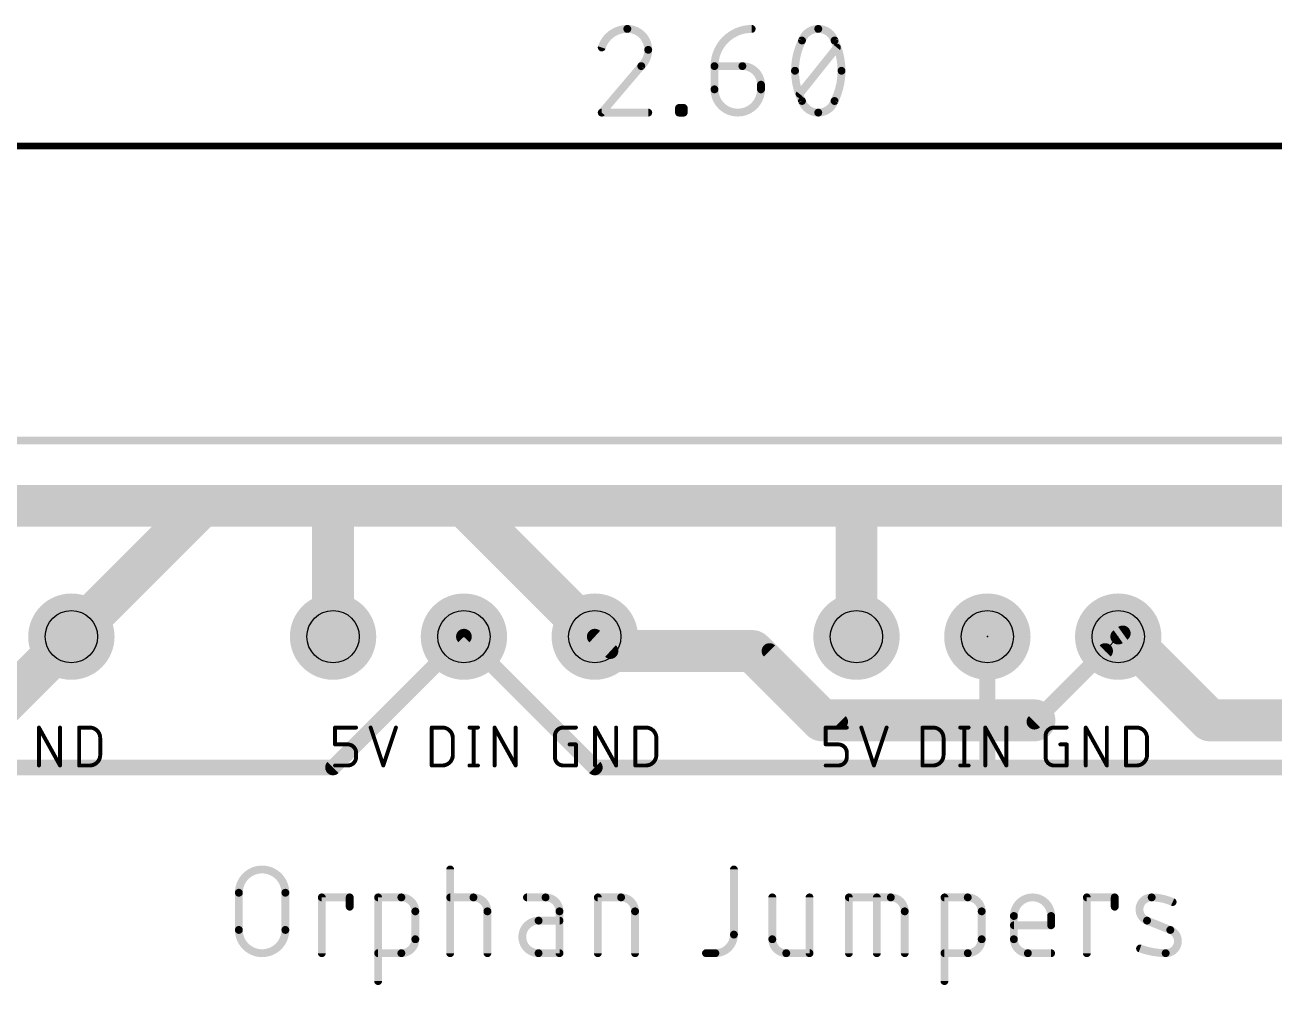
# Model space of a CAD drawing. Extents: x 3.1 to 87.1, y 1.2 to 85.5.
# Drawn here: x 27.04 to 51.28, y 66.9 to 85.54 of the extents above; entities that cross this region are included whole.
import ezdxf

# ---------------------------------------------------------------- set-up
doc = ezdxf.new("R2010")
doc.units = 0
for name, color, linetype in [('1', 12, 'CONTINUOUS'), ('16', 132, 'CONTINUOUS'), ('17', 110, 'CONTINUOUS'), ('19', 53, 'CONTINUOUS'), ('20', 53, 'CONTINUOUS'), ('23', 53, 'CONTINUOUS'), ('25', 253, 'CONTINUOUS'), ('44', 253, 'CONTINUOUS'), ('47', 253, 'CONTINUOUS'), ('51', 253, 'CONTINUOUS')]:
    doc.layers.add(name, color=color, linetype=linetype)

# ---------------------------------------------------------------- blocks, each defined once
blk = doc.blocks.new('RECT')
blk.add_solid([(-0.5, -0.5), (0.5, -0.5), (-0.5, 0.5), (0.5, 0.5)])
blk = doc.blocks.new('ROUNDP')
at = {"const_width": 0.5}
blk.add_lwpolyline([(0, -0.25, 1), (0, 0.25, 1), (0, -0.25)], format="xyb", dxfattribs=at)

msp = doc.modelspace()

# ---------------------------------------------------------------- linework, layer by layer
at = {"layer": '1'}
for points, const_width in [([(22.86, 76.2), (33.02, 76.2)], 0.8128), ([(33.02, 76.2), (43.18, 76.2)], 0.8128), ([(33.02, 73.66), (33.02, 76.2)], 0.8128), ([(43.18, 76.2), (53.34, 76.2)], 0.8128), ([(43.18, 73.66), (43.18, 76.2)], 0.8128), ([(33.02, 71.12), (35.56, 73.66)], 0.3048), ([(35.56, 73.66), (38.1, 71.12)], 0.3048), ([(45.72, 73.66), (45.72, 71.12)], 0.3048), ([(25.4, 71.12), (33.02, 71.12)], 0.3048), ([(38.1, 71.12), (45.72, 71.12)], 0.3048), ([(45.72, 71.12), (55.88, 71.12)], 0.3048)]:
    msp.add_lwpolyline(points, dxfattribs=dict(at, const_width=const_width))
for points, const_width in [([(33.02, 76.4032, 1), (33.02, 75.9968)], 0.4064), ([(33.2232, 76.2, 1), (32.8168, 76.2)], 0.4064), ([(33.02, 75.9968, 1), (33.02, 76.4032)], 0.4064), ([(43.18, 76.4032, 1), (43.18, 75.9968)], 0.4064), ([(43.3832, 76.2, 1), (42.9768, 76.2)], 0.4064), ([(43.18, 75.9968, 1), (43.18, 76.4032)], 0.4064), ([(32.8168, 73.66, 1), (33.2232, 73.66)], 0.4064), ([(35.6139, 73.7139, 1), (35.5061, 73.6061)], 0.1524), ([(35.6139, 73.6061, 1), (35.5061, 73.7139)], 0.1524), ([(42.9768, 73.66, 1), (43.3832, 73.66)], 0.4064), ([(45.7962, 73.66, 1), (45.6438, 73.66)], 0.1524), ([(32.9661, 71.1739, 1), (33.0739, 71.0661)], 0.1524), ([(33.02, 71.0438, 1), (33.02, 71.1962)], 0.1524), ([(38.1, 71.1962, 1), (38.1, 71.0438)], 0.1524), ([(38.0461, 71.0661, 1), (38.1539, 71.1739)], 0.1524), ([(45.72, 71.1962, 1), (45.72, 71.0438)], 0.1524), ([(45.6438, 71.12, 1), (45.7962, 71.12)], 0.1524), ([(45.72, 71.0438, 1), (45.72, 71.1962)], 0.1524)]:
    msp.add_lwpolyline(points, format="xyb", dxfattribs=dict(at, const_width=const_width))
at = {"layer": '16'}
for points, const_width in [([(27.94, 73.66), (30.48, 76.2)], 0.8128), ([(30.48, 76.2), (35.56, 76.2)], 0.8128), ([(35.56, 76.2), (38.1, 73.66)], 0.8128), ([(26.3144, 72.0344), (27.94, 73.66)], 0.8128), ([(48.3489, 73.7235), (50.038, 72.0344)], 0.8128), ([(41.1605, 73.3806), (38.0619, 73.3806)], 0.8128), ([(38.0619, 73.3806), (38.1, 73.66)], 0.3048), ([(38.4048, 73.3806), (38.1, 73.66)], 0.3048), ([(42.5067, 72.0344), (41.1605, 73.3806)], 0.8128), ([(48.3489, 73.7235), (48.26, 73.66)], 0.3048), ([(41.4909, 73.3806), (38.4048, 73.3806)], 0.3048), ([(42.8625, 72.009), (41.4909, 73.3806)], 0.3048), ([(48.006, 73.3806), (46.6344, 72.009)], 0.3048), ([(46.6344, 72.0344), (42.5067, 72.0344)], 0.8128), ([(50.038, 72.0344), (56.5534, 72.0344)], 0.8128), ([(46.6344, 72.009), (42.8625, 72.009)], 0.3048)]:
    msp.add_lwpolyline(points, dxfattribs=dict(at, const_width=const_width))
for points, const_width in [([(30.48, 76.4032, 1), (30.48, 75.9968)], 0.4064), ([(30.6237, 76.0563, 1), (30.3363, 76.3437)], 0.4064), ([(35.7037, 76.3437, 1), (35.4163, 76.0563)], 0.4064), ([(35.56, 75.9968, 1), (35.56, 76.4032)], 0.4064), ([(27.7963, 73.8037, 1), (28.0837, 73.5163)], 0.4064), ([(28.0837, 73.5163, 1), (27.7963, 73.8037)], 0.4064), ([(37.9563, 73.5163, 1), (38.2437, 73.8037)], 0.4064), ([(48.4926, 73.8672, 1), (48.2052, 73.5798)], 0.4064), ([(38.0619, 73.5838, 1), (38.0619, 73.1774)], 0.4064), ([(38.1515, 73.7162, 1), (38.0485, 73.6038)], 0.1524), ([(38.1755, 73.6497, 1), (38.0245, 73.6703)], 0.1524), ([(41.3041, 73.5243, 1), (41.0168, 73.2369)], 0.4064), ([(41.1605, 73.1774, 1), (41.1605, 73.5838)], 0.4064), ([(48.2157, 73.722, 1), (48.3043, 73.598)], 0.1524), ([(48.3932, 73.6615, 1), (48.3046, 73.7855)], 0.1524), ([(37.9864, 73.3909, 1), (38.1374, 73.3703)], 0.1524), ([(38.4048, 73.4568, 1), (38.4048, 73.3044)], 0.1524), ([(38.3533, 73.3244, 1), (38.4563, 73.4368)], 0.1524), ([(41.5448, 73.4345, 1), (41.437, 73.3267)], 0.1524), ([(41.4909, 73.3044, 1), (41.4909, 73.4568)], 0.1524), ([(48.0599, 73.3267, 1), (47.9521, 73.4345)], 0.1524), ([(42.5067, 72.2376, 1), (42.5067, 71.8312)], 0.4064), ([(42.363, 71.8907, 1), (42.6503, 72.1781)], 0.4064), ([(46.6344, 71.8312, 1), (46.6344, 72.2376)], 0.4064), ([(50.038, 72.2376, 1), (50.038, 71.8312)], 0.4064), ([(49.8943, 71.8907, 1), (50.1817, 72.1781)], 0.4064), ([(42.8625, 72.0852, 1), (42.8625, 71.9328)], 0.1524), ([(42.8086, 71.9551, 1), (42.9164, 72.0629)], 0.1524), ([(46.5805, 72.0629, 1), (46.6883, 71.9551)], 0.1524), ([(46.6344, 71.9328, 1), (46.6344, 72.0852)], 0.1524)]:
    msp.add_lwpolyline(points, format="xyb", dxfattribs=dict(at, const_width=const_width))
at = {"layer": '19'}
msp.add_line((48.006, 73.3806), (48.26, 73.66), dxfattribs=at)
at = {"layer": '20', "const_width": 0.1524}
msp.add_lwpolyline([(3.175, 77.47), (78.105, 77.47)], dxfattribs=at)
at = {"layer": '23'}
for p in [(35.56, 73.66), (45.72, 73.66)]:
    msp.add_point(p, dxfattribs=at)
at = {"layer": '25'}
for points, const_width in [([(27.3296, 71.8947, 1), (27.2915, 71.8947)], 0.0381), ([(27.3272, 71.904, 1), (27.2939, 71.8854)], 0.0381), ([(27.7388, 71.8947, 1), (27.7007, 71.8947)], 0.0381), ([(28.1099, 71.8947, 1), (28.0718, 71.8947)], 0.0381), ([(28.0909, 71.9137, 1), (28.0909, 71.8757)], 0.0381), ([(28.5001, 71.6901, 0.4142), (28.2955, 71.8947)], 0.0762), ([(28.2955, 71.9137, 1), (28.2955, 71.8757)], 0.0381), ([(28.2955, 71.8757, 1), (28.2955, 71.9137)], 0.0381), ([(33.0772, 71.8947, 1), (33.0391, 71.8947)], 0.0381), ([(33.0581, 71.9137, 1), (33.0581, 71.8757)], 0.0381), ([(33.4673, 71.8757, 1), (33.4673, 71.9137)], 0.0381), ([(33.7668, 71.9007, 1), (33.7306, 71.8887)], 0.0381), ([(34.2578, 71.8887, 1), (34.2217, 71.9007)], 0.0381), ([(34.9547, 71.8947, 1), (34.9166, 71.8947)], 0.0381), ([(34.9357, 71.9137, 1), (34.9357, 71.8757)], 0.0381), ([(35.3449, 71.6901, 0.4142), (35.1403, 71.8947)], 0.0762), ([(35.1403, 71.9137, 1), (35.1403, 71.8757)], 0.0381), ([(35.1403, 71.8757, 1), (35.1403, 71.9137)], 0.0381), ([(35.668, 71.9137, 1), (35.668, 71.8757)], 0.0381), ([(35.7689, 71.8947, 1), (35.7308, 71.8947)], 0.0381), ([(35.8317, 71.8757, 1), (35.8317, 71.9137)], 0.0381), ([(36.1715, 71.904, 1), (36.1382, 71.8854)], 0.0381), ([(36.1739, 71.8947, 1), (36.1358, 71.8947)], 0.0381), ([(36.5831, 71.8947, 1), (36.545, 71.8947)], 0.0381), ([(37.3443, 71.731, 1), (37.3062, 71.731)], 0.0381), ([(37.489, 71.8947, 0.4142), (37.3253, 71.731)], 0.0762), ([(37.489, 71.9137, 1), (37.489, 71.8757)], 0.0381), ([(37.489, 71.8757, 1), (37.489, 71.9137)], 0.0381), ([(37.7345, 71.8757, 1), (37.7345, 71.9137)], 0.0381), ([(38.1222, 71.904, 1), (38.0889, 71.8854)], 0.0381), ([(38.1246, 71.8947, 1), (38.0865, 71.8947)], 0.0381), ([(38.5338, 71.8947, 1), (38.4957, 71.8947)], 0.0381), ([(38.9049, 71.8947, 1), (38.8668, 71.8947)], 0.0381), ([(38.8859, 71.9137, 1), (38.8859, 71.8757)], 0.0381), ([(39.2951, 71.6901, 0.4142), (39.0905, 71.8947)], 0.0762), ([(39.0905, 71.9137, 1), (39.0905, 71.8757)], 0.0381), ([(39.0905, 71.8757, 1), (39.0905, 71.9137)], 0.0381), ([(42.5831, 71.9137, 1), (42.5831, 71.8757)], 0.0381), ([(42.6022, 71.8947, 1), (42.5641, 71.8947)], 0.0381), ([(42.9923, 71.8757, 1), (42.9923, 71.9137)], 0.0381), ([(43.2918, 71.9007, 1), (43.2556, 71.8887)], 0.0381), ([(43.7828, 71.8887, 1), (43.7467, 71.9007)], 0.0381), ([(44.4797, 71.8947, 1), (44.4416, 71.8947)], 0.0381), ([(44.4607, 71.9137, 1), (44.4607, 71.8757)], 0.0381), ([(44.8699, 71.6901, 0.4142), (44.6653, 71.8947)], 0.0762), ([(44.6653, 71.9137, 1), (44.6653, 71.8757)], 0.0381), ([(44.6653, 71.8757, 1), (44.6653, 71.9137)], 0.0381), ([(45.193, 71.9137, 1), (45.193, 71.8757)], 0.0381), ([(45.2939, 71.8947, 1), (45.2558, 71.8947)], 0.0381), ([(45.3567, 71.8757, 1), (45.3567, 71.9137)], 0.0381), ([(45.6965, 71.904, 1), (45.6632, 71.8854)], 0.0381), ([(45.6989, 71.8947, 1), (45.6608, 71.8947)], 0.0381), ([(46.1081, 71.8947, 1), (46.07, 71.8947)], 0.0381), ([(47.014, 71.8947, 0.4142), (46.8503, 71.731)], 0.0762), ([(46.8693, 71.731, 1), (46.8312, 71.731)], 0.0381), ([(47.014, 71.9137, 1), (47.014, 71.8757)], 0.0381), ([(47.014, 71.8757, 1), (47.014, 71.9137)], 0.0381), ([(47.2595, 71.8757, 1), (47.2595, 71.9137)], 0.0381), ([(47.6496, 71.8947, 1), (47.6115, 71.8947)], 0.0381), ([(47.6472, 71.904, 1), (47.6139, 71.8854)], 0.0381), ([(48.0588, 71.8947, 1), (48.0207, 71.8947)], 0.0381), ([(48.4299, 71.8947, 1), (48.3918, 71.8947)], 0.0381), ([(48.4109, 71.9137, 1), (48.4109, 71.8757)], 0.0381), ([(48.8201, 71.6901, 0.4142), (48.6155, 71.8947)], 0.0762), ([(48.6155, 71.9137, 1), (48.6155, 71.8757)], 0.0381), ([(48.6155, 71.8757, 1), (48.6155, 71.9137)], 0.0381), ([(28.5191, 71.6901, 1), (28.481, 71.6901)], 0.0381), ([(28.481, 71.6901, 1), (28.5191, 71.6901)], 0.0381), ([(33.0581, 71.5864, 1), (33.0581, 71.5483)], 0.0381), ([(33.0391, 71.5673, 1), (33.0772, 71.5673)], 0.0381), ([(33.4673, 71.4036, 0.4142), (33.3036, 71.5673)], 0.0762), ([(33.3036, 71.5864, 1), (33.3036, 71.5483)], 0.0381), ([(33.3036, 71.5483, 1), (33.3036, 71.5864)], 0.0381), ([(35.3639, 71.6901, 1), (35.3258, 71.6901)], 0.0381), ([(35.3258, 71.6901, 1), (35.3639, 71.6901)], 0.0381), ([(37.3062, 71.731, 1), (37.3443, 71.731)], 0.0381), ([(37.6117, 71.5864, 1), (37.6117, 71.5483)], 0.0381), ([(37.7536, 71.5673, 1), (37.7155, 71.5673)], 0.0381), ([(37.7345, 71.5483, 1), (37.7345, 71.5864)], 0.0381), ([(39.3141, 71.6901, 1), (39.276, 71.6901)], 0.0381), ([(39.276, 71.6901, 1), (39.3141, 71.6901)], 0.0381), ([(42.5831, 71.5864, 1), (42.5831, 71.5483)], 0.0381), ([(42.5641, 71.5673, 1), (42.6022, 71.5673)], 0.0381), ([(42.9923, 71.4036, 0.4142), (42.8286, 71.5673)], 0.0762), ([(42.8286, 71.5864, 1), (42.8286, 71.5483)], 0.0381), ([(42.8286, 71.5483, 1), (42.8286, 71.5864)], 0.0381), ([(44.8889, 71.6901, 1), (44.8508, 71.6901)], 0.0381), ([(44.8508, 71.6901, 1), (44.8889, 71.6901)], 0.0381), ([(46.8312, 71.731, 1), (46.8693, 71.731)], 0.0381), ([(47.1367, 71.5864, 1), (47.1367, 71.5483)], 0.0381), ([(47.2786, 71.5673, 1), (47.2405, 71.5673)], 0.0381), ([(47.2595, 71.5483, 1), (47.2595, 71.5864)], 0.0381), ([(48.8391, 71.6901, 1), (48.801, 71.6901)], 0.0381), ([(48.801, 71.6901, 1), (48.8391, 71.6901)], 0.0381), ([(28.2955, 71.1581, 0.4142), (28.5001, 71.3627)], 0.0762), ([(28.5191, 71.3627, 1), (28.481, 71.3627)], 0.0381), ([(28.481, 71.3627, 1), (28.5191, 71.3627)], 0.0381), ([(33.3036, 71.1581, 0.4142), (33.4673, 71.3218)], 0.0762), ([(33.4864, 71.4036, 1), (33.4483, 71.4036)], 0.0381), ([(33.4483, 71.4036, 1), (33.4864, 71.4036)], 0.0381), ([(33.4864, 71.3218, 1), (33.4483, 71.3218)], 0.0381), ([(33.4483, 71.3218, 1), (33.4864, 71.3218)], 0.0381), ([(35.1403, 71.1581, 0.4142), (35.3449, 71.3627)], 0.0762), ([(35.3639, 71.3627, 1), (35.3258, 71.3627)], 0.0381), ([(35.3258, 71.3627, 1), (35.3639, 71.3627)], 0.0381), ([(37.3443, 71.3218, 1), (37.3062, 71.3218)], 0.0381), ([(37.3062, 71.3218, 1), (37.3443, 71.3218)], 0.0381), ([(37.3253, 71.3218, 0.4142), (37.489, 71.1581)], 0.0762), ([(39.0905, 71.1581, 0.4142), (39.2951, 71.3627)], 0.0762), ([(39.3141, 71.3627, 1), (39.276, 71.3627)], 0.0381), ([(39.276, 71.3627, 1), (39.3141, 71.3627)], 0.0381), ([(42.8286, 71.1581, 0.4142), (42.9923, 71.3218)], 0.0762), ([(43.0114, 71.4036, 1), (42.9733, 71.4036)], 0.0381), ([(42.9733, 71.4036, 1), (43.0114, 71.4036)], 0.0381), ([(43.0114, 71.3218, 1), (42.9733, 71.3218)], 0.0381), ([(42.9733, 71.3218, 1), (43.0114, 71.3218)], 0.0381), ([(44.6653, 71.1581, 0.4142), (44.8699, 71.3627)], 0.0762), ([(44.8889, 71.3627, 1), (44.8508, 71.3627)], 0.0381), ([(44.8508, 71.3627, 1), (44.8889, 71.3627)], 0.0381), ([(46.8503, 71.3218, 0.4142), (47.014, 71.1581)], 0.0762), ([(46.8693, 71.3218, 1), (46.8312, 71.3218)], 0.0381), ([(46.8312, 71.3218, 1), (46.8693, 71.3218)], 0.0381), ([(48.6155, 71.1581, 0.4142), (48.8201, 71.3627)], 0.0762), ([(48.8391, 71.3627, 1), (48.801, 71.3627)], 0.0381), ([(48.801, 71.3627, 1), (48.8391, 71.3627)], 0.0381), ([(27.2915, 71.1581, 1), (27.3296, 71.1581)], 0.0381), ([(27.7007, 71.1581, 1), (27.7388, 71.1581)], 0.0381), ([(27.7031, 71.1488, 1), (27.7364, 71.1674)], 0.0381), ([(28.0718, 71.1581, 1), (28.1099, 71.1581)], 0.0381), ([(28.0909, 71.1771, 1), (28.0909, 71.1391)], 0.0381), ([(28.2955, 71.1771, 1), (28.2955, 71.1391)], 0.0381), ([(28.2955, 71.1391, 1), (28.2955, 71.1771)], 0.0381), ([(33.0581, 71.1771, 1), (33.0581, 71.1391)], 0.0381), ([(33.3036, 71.1771, 1), (33.3036, 71.1391)], 0.0381), ([(33.3036, 71.1391, 1), (33.3036, 71.1771)], 0.0381), ([(33.9762, 71.1641, 1), (34.0123, 71.1521)], 0.0381), ([(33.9762, 71.1521, 1), (34.0123, 71.1641)], 0.0381), ([(34.9357, 71.1771, 1), (34.9357, 71.1391)], 0.0381), ([(34.9166, 71.1581, 1), (34.9547, 71.1581)], 0.0381), ([(35.1403, 71.1771, 1), (35.1403, 71.1391)], 0.0381), ([(35.1403, 71.1391, 1), (35.1403, 71.1771)], 0.0381), ([(35.668, 71.1771, 1), (35.668, 71.1391)], 0.0381), ([(35.7308, 71.1581, 1), (35.7689, 71.1581)], 0.0381), ([(35.8317, 71.1391, 1), (35.8317, 71.1771)], 0.0381), ([(36.1358, 71.1581, 1), (36.1739, 71.1581)], 0.0381), ([(36.545, 71.1581, 1), (36.5831, 71.1581)], 0.0381), ([(36.5474, 71.1488, 1), (36.5807, 71.1674)], 0.0381), ([(37.489, 71.1771, 1), (37.489, 71.1391)], 0.0381), ([(37.489, 71.1391, 1), (37.489, 71.1771)], 0.0381), ([(37.7155, 71.1581, 1), (37.7536, 71.1581)], 0.0381), ([(37.7345, 71.1391, 1), (37.7345, 71.1771)], 0.0381), ([(38.0865, 71.1581, 1), (38.1246, 71.1581)], 0.0381), ([(38.4957, 71.1581, 1), (38.5338, 71.1581)], 0.0381), ([(38.4981, 71.1488, 1), (38.5314, 71.1674)], 0.0381), ([(38.8668, 71.1581, 1), (38.9049, 71.1581)], 0.0381), ([(38.8859, 71.1771, 1), (38.8859, 71.1391)], 0.0381), ([(39.0905, 71.1771, 1), (39.0905, 71.1391)], 0.0381), ([(39.0905, 71.1391, 1), (39.0905, 71.1771)], 0.0381), ([(42.5831, 71.1771, 1), (42.5831, 71.1391)], 0.0381), ([(42.8286, 71.1771, 1), (42.8286, 71.1391)], 0.0381), ([(42.8286, 71.1391, 1), (42.8286, 71.1771)], 0.0381), ([(43.5012, 71.1641, 1), (43.5373, 71.1521)], 0.0381), ([(43.5012, 71.1521, 1), (43.5373, 71.1641)], 0.0381), ([(44.4416, 71.1581, 1), (44.4797, 71.1581)], 0.0381), ([(44.4607, 71.1771, 1), (44.4607, 71.1391)], 0.0381), ([(44.6653, 71.1771, 1), (44.6653, 71.1391)], 0.0381), ([(44.6653, 71.1391, 1), (44.6653, 71.1771)], 0.0381), ([(45.193, 71.1771, 1), (45.193, 71.1391)], 0.0381), ([(45.2558, 71.1581, 1), (45.2939, 71.1581)], 0.0381), ([(45.3567, 71.1391, 1), (45.3567, 71.1771)], 0.0381), ([(45.6608, 71.1581, 1), (45.6989, 71.1581)], 0.0381), ([(46.07, 71.1581, 1), (46.1081, 71.1581)], 0.0381), ([(46.0724, 71.1488, 1), (46.1057, 71.1674)], 0.0381), ([(47.014, 71.1771, 1), (47.014, 71.1391)], 0.0381), ([(47.014, 71.1391, 1), (47.014, 71.1771)], 0.0381), ([(47.2405, 71.1581, 1), (47.2786, 71.1581)], 0.0381), ([(47.2595, 71.1391, 1), (47.2595, 71.1771)], 0.0381), ([(47.6115, 71.1581, 1), (47.6496, 71.1581)], 0.0381), ([(48.0207, 71.1581, 1), (48.0588, 71.1581)], 0.0381), ([(48.0231, 71.1488, 1), (48.0564, 71.1674)], 0.0381), ([(48.4109, 71.1771, 1), (48.4109, 71.1391)], 0.0381), ([(48.3918, 71.1581, 1), (48.4299, 71.1581)], 0.0381), ([(48.6155, 71.1771, 1), (48.6155, 71.1391)], 0.0381), ([(48.6155, 71.1391, 1), (48.6155, 71.1771)], 0.0381), ([(32.0943, 68.6872, 1), (31.1912, 68.6872)], 0.1524), ([(35.3316, 69.1388, 1), (35.2554, 69.1388)], 0.0762), ([(40.8392, 69.1388, 1), (40.763, 69.1388)], 0.0762), ([(31.2293, 68.6872, 1), (31.1531, 68.6872)], 0.0762), ([(31.1531, 68.6872, 1), (31.2293, 68.6872)], 0.0762), ([(32.1324, 68.6872, 1), (32.0562, 68.6872)], 0.0762), ([(32.0562, 68.6872, 1), (32.1324, 68.6872)], 0.0762), ([(32.8391, 68.5969, 1), (32.7629, 68.5969)], 0.0762), ([(32.801, 68.635, 1), (32.801, 68.5588)], 0.0762), ([(33.381, 68.5969, 1), (33.3048, 68.5969)], 0.0762), ([(33.3429, 68.5588, 1), (33.3429, 68.635)], 0.0762), ([(33.9321, 68.5969, 1), (33.8559, 68.5969)], 0.0762), ([(33.894, 68.635, 1), (33.894, 68.5588)], 0.0762), ([(34.6165, 68.326, 0.4142), (34.3456, 68.5969)], 0.1524), ([(34.3456, 68.635, 1), (34.3456, 68.5588)], 0.0762), ([(34.3456, 68.5588, 1), (34.3456, 68.635)], 0.0762), ([(35.2935, 68.635, 1), (35.2935, 68.5588)], 0.0762), ([(36.016, 68.326, 0.4142), (35.7451, 68.5969)], 0.1524), ([(35.7451, 68.635, 1), (35.7451, 68.5588)], 0.0762), ([(35.7451, 68.5588, 1), (35.7451, 68.635)], 0.0762), ([(36.7833, 68.635, 1), (36.7833, 68.5588)], 0.0762), ([(37.4155, 68.326, 0.4142), (37.1446, 68.5969)], 0.1524), ([(37.1446, 68.635, 1), (37.1446, 68.5588)], 0.0762), ([(37.1446, 68.5588, 1), (37.1446, 68.635)], 0.0762), ([(38.1973, 68.5969, 1), (38.1211, 68.5969)], 0.0762), ([(38.1592, 68.635, 1), (38.1592, 68.5588)], 0.0762), ([(38.8817, 68.326, 0.4142), (38.6108, 68.5969)], 0.1524), ([(38.6108, 68.635, 1), (38.6108, 68.5588)], 0.0762), ([(38.6108, 68.5588, 1), (38.6108, 68.635)], 0.0762), ([(41.5841, 68.5969, 1), (41.5079, 68.5969)], 0.0762), ([(42.3066, 68.5969, 1), (42.2304, 68.5969)], 0.0762), ([(43.0708, 68.5969, 1), (42.9946, 68.5969)], 0.0762), ([(43.0327, 68.635, 1), (43.0327, 68.5588)], 0.0762), ([(43.6127, 68.5969, 1), (43.5365, 68.5969)], 0.0762), ([(44.1164, 68.326, 0.4142), (43.8455, 68.5969)], 0.1524), ([(43.8455, 68.635, 1), (43.8455, 68.5588)], 0.0762), ([(43.8455, 68.5588, 1), (43.8455, 68.635)], 0.0762), ([(44.9261, 68.5969, 1), (44.8499, 68.5969)], 0.0762), ([(44.888, 68.635, 1), (44.888, 68.5588)], 0.0762), ([(45.6105, 68.326, 0.4142), (45.3395, 68.5969)], 0.1524), ([(45.3395, 68.635, 1), (45.3395, 68.5588)], 0.0762), ([(45.3395, 68.5588, 1), (45.3395, 68.635)], 0.0762), ([(46.9579, 68.2357, 1), (46.2354, 68.2357)], 0.1524), ([(47.6888, 68.5969, 1), (47.6126, 68.5969)], 0.0762), ([(47.6507, 68.635, 1), (47.6507, 68.5588)], 0.0762), ([(48.2306, 68.5969, 1), (48.1544, 68.5969)], 0.0762), ([(48.1925, 68.5588, 1), (48.1925, 68.635)], 0.0762), ([(48.91, 68.5969, 0.8318), (48.8197, 68.1454)], 0.1524), ([(49.3164, 68.5066, 0.1025), (48.91, 68.5969)], 0.1524), ([(48.9106, 68.635, 1), (48.9095, 68.5588)], 0.0762), ([(48.9095, 68.5588, 1), (48.9106, 68.635)], 0.0762), ([(33.3048, 68.4163, 1), (33.381, 68.4163)], 0.0762), ([(34.6546, 68.326, 1), (34.5784, 68.326)], 0.0762), ([(36.0541, 68.326, 1), (35.9779, 68.326)], 0.0762), ([(37.4536, 68.326, 1), (37.3774, 68.326)], 0.0762), ([(38.9198, 68.326, 1), (38.8436, 68.326)], 0.0762), ([(44.1545, 68.326, 1), (44.0783, 68.326)], 0.0762), ([(45.6486, 68.326, 1), (45.5724, 68.326)], 0.0762), ([(48.1544, 68.4163, 1), (48.2306, 68.4163)], 0.0762), ([(49.3008, 68.4719, 1), (49.3321, 68.5414)], 0.0762), ([(34.5784, 68.326, 1), (34.6546, 68.326)], 0.0762), ([(35.9779, 68.326, 1), (36.0541, 68.326)], 0.0762), ([(37.0091, 68.1454, 1), (37.0091, 67.5132)], 0.1524), ([(37.0091, 68.1835, 1), (37.0091, 68.1073)], 0.0762), ([(37.0091, 68.1073, 1), (37.0091, 68.1835)], 0.0762), ([(37.3774, 68.326, 1), (37.4536, 68.326)], 0.0762), ([(37.4155, 68.1073, 1), (37.4155, 68.1835)], 0.0762), ([(38.8436, 68.326, 1), (38.9198, 68.326)], 0.0762), ([(44.0783, 68.326, 1), (44.1545, 68.326)], 0.0762), ([(45.5724, 68.326, 1), (45.6486, 68.326)], 0.0762), ([(46.2735, 68.2357, 1), (46.1973, 68.2357)], 0.0762), ([(46.1973, 68.2357, 1), (46.2735, 68.2357)], 0.0762), ([(46.2354, 68.0932, 1), (46.2354, 68.017)], 0.0762), ([(46.996, 68.2357, 1), (46.9198, 68.2357)], 0.0762), ([(46.9198, 68.2357, 1), (46.996, 68.2357)], 0.0762), ([(46.9579, 68.017, 1), (46.9579, 68.0932)], 0.0762), ([(48.8339, 68.1807, 1), (48.8056, 68.11)], 0.0762), ([(48.8056, 68.11, 1), (48.8339, 68.1808)], 0.0762), ([(31.1912, 67.9648, 1), (32.0943, 67.9648)], 0.1524), ([(31.2293, 67.9648, 1), (31.1531, 67.9648)], 0.0762), ([(31.1531, 67.9648, 1), (31.2293, 67.9648)], 0.0762), ([(32.1324, 67.9648, 1), (32.0562, 67.9648)], 0.0762), ([(32.0562, 67.9648, 1), (32.1324, 67.9648)], 0.0762), ([(40.4398, 67.5132, 0.4142), (40.8011, 67.8744)], 0.1524), ([(40.8392, 67.8744, 1), (40.763, 67.8744)], 0.0762), ([(40.763, 67.8744, 1), (40.8392, 67.8744)], 0.0762), ([(46.9198, 68.0551, 1), (46.996, 68.0551)], 0.0762), ([(49.181, 67.5132, 0.8318), (49.2713, 67.9648)], 0.1524), ([(49.2854, 68.0001, 1), (49.2571, 67.9294)], 0.0762), ([(49.2571, 67.9294, 1), (49.2854, 68.0001)], 0.0762), ([(34.3456, 67.5132, 0.4142), (34.6165, 67.7841)], 0.1524), ([(34.6546, 67.7841, 1), (34.5784, 67.7841)], 0.0762), ([(34.5784, 67.7841, 1), (34.6546, 67.7841)], 0.0762), ([(41.546, 67.7841, 0.4142), (41.8169, 67.5132)], 0.1524), ([(41.5841, 67.7841, 1), (41.5079, 67.7841)], 0.0762), ([(41.5079, 67.7841, 1), (41.5841, 67.7841)], 0.0762), ([(45.3395, 67.5132, 0.4142), (45.6105, 67.7841)], 0.1524), ([(45.6486, 67.7841, 1), (45.5724, 67.7841)], 0.0762), ([(45.5724, 67.7841, 1), (45.6486, 67.7841)], 0.0762), ([(46.2354, 67.7841, 0.4142), (46.5063, 67.5132)], 0.1524), ([(46.2735, 67.7841, 1), (46.1973, 67.7841)], 0.0762), ([(46.1973, 67.7841, 1), (46.2735, 67.7841)], 0.0762), ([(48.6972, 67.6394, 1), (48.6714, 67.5677)], 0.0762), ([(48.6843, 67.6035, 0.083), (49.181, 67.5132)], 0.1524), ([(32.7629, 67.5132, 1), (32.8391, 67.5132)], 0.0762), ([(33.894, 67.5513, 1), (33.894, 67.4751)], 0.0762), ([(34.3456, 67.5513, 1), (34.3456, 67.4751)], 0.0762), ([(34.3456, 67.4751, 1), (34.3456, 67.5513)], 0.0762), ([(35.2554, 67.5132, 1), (35.3316, 67.5132)], 0.0762), ([(35.9779, 67.5132, 1), (36.0541, 67.5132)], 0.0762), ([(37.0091, 67.5513, 1), (37.0091, 67.4751)], 0.0762), ([(37.0091, 67.4751, 1), (37.0091, 67.5513)], 0.0762), ([(37.3774, 67.5132, 1), (37.4536, 67.5132)], 0.0762), ([(37.4155, 67.4751, 1), (37.4155, 67.5513)], 0.0762), ([(38.1211, 67.5132, 1), (38.1973, 67.5132)], 0.0762), ([(38.8436, 67.5132, 1), (38.9198, 67.5132)], 0.0762), ([(40.2592, 67.5513, 1), (40.2592, 67.4751)], 0.0762), ([(40.4398, 67.5513, 1), (40.4398, 67.4751)], 0.0762), ([(40.4398, 67.4751, 1), (40.4398, 67.5513)], 0.0762), ([(41.8169, 67.5513, 1), (41.8169, 67.4751)], 0.0762), ([(41.8169, 67.4751, 1), (41.8169, 67.5513)], 0.0762), ([(42.2304, 67.5132, 1), (42.3066, 67.5132)], 0.0762), ([(42.2685, 67.4751, 1), (42.2685, 67.5513)], 0.0762), ([(42.9946, 67.5132, 1), (43.0708, 67.5132)], 0.0762), ([(43.5365, 67.5132, 1), (43.6127, 67.5132)], 0.0762), ([(44.0783, 67.5132, 1), (44.1545, 67.5132)], 0.0762), ([(44.888, 67.5513, 1), (44.888, 67.4751)], 0.0762), ([(45.3395, 67.5513, 1), (45.3395, 67.4751)], 0.0762), ([(45.3395, 67.4751, 1), (45.3395, 67.5513)], 0.0762), ([(46.5063, 67.5513, 1), (46.5063, 67.4751)], 0.0762), ([(46.5063, 67.4751, 1), (46.5063, 67.5513)], 0.0762), ([(46.9579, 67.4751, 1), (46.9579, 67.5513)], 0.0762), ([(47.6126, 67.5132, 1), (47.6888, 67.5132)], 0.0762), ([(49.1815, 67.5513, 1), (49.1804, 67.4751)], 0.0762), ([(49.1804, 67.4751, 1), (49.1815, 67.5513)], 0.0762), ([(33.8559, 66.9713, 1), (33.9321, 66.9713)], 0.0762), ([(44.8499, 66.9713, 1), (44.9261, 66.9713)], 0.0762)]:
    msp.add_lwpolyline(points, format="xyb", dxfattribs=dict(at, const_width=const_width))
for points, const_width in [([(27.3106, 71.1581), (27.3106, 71.8947)], 0.0762), ([(27.3106, 71.8947), (27.7198, 71.1581)], 0.0762), ([(27.7198, 71.1581), (27.7198, 71.8947)], 0.0762), ([(28.0909, 71.1581), (28.0909, 71.8947)], 0.0762), ([(28.0909, 71.8947), (28.2955, 71.8947)], 0.0762), ([(33.0581, 71.5673), (33.0581, 71.8947)], 0.0762), ([(33.0581, 71.8947), (33.4673, 71.8947)], 0.0762), ([(33.7487, 71.8947), (33.9942, 71.1581)], 0.0762), ([(33.9942, 71.1581), (34.2398, 71.8947)], 0.0762), ([(34.9357, 71.1581), (34.9357, 71.8947)], 0.0762), ([(34.9357, 71.8947), (35.1403, 71.8947)], 0.0762), ([(35.668, 71.8947), (35.8317, 71.8947)], 0.0762), ([(35.7499, 71.8947), (35.7499, 71.1581)], 0.0762), ([(36.1549, 71.1581), (36.1549, 71.8947)], 0.0762), ([(36.1549, 71.8947), (36.5641, 71.1581)], 0.0762), ([(36.5641, 71.1581), (36.5641, 71.8947)], 0.0762), ([(37.3253, 71.3218), (37.3253, 71.731)], 0.0762), ([(37.489, 71.8947), (37.7345, 71.8947)], 0.0762), ([(38.1056, 71.1581), (38.1056, 71.8947)], 0.0762), ([(38.1056, 71.8947), (38.5148, 71.1581)], 0.0762), ([(38.5148, 71.1581), (38.5148, 71.8947)], 0.0762), ([(38.8859, 71.1581), (38.8859, 71.8947)], 0.0762), ([(38.8859, 71.8947), (39.0905, 71.8947)], 0.0762), ([(42.5831, 71.5673), (42.5831, 71.8947)], 0.0762), ([(42.5831, 71.8947), (42.9923, 71.8947)], 0.0762), ([(43.2737, 71.8947), (43.5192, 71.1581)], 0.0762), ([(43.5192, 71.1581), (43.7648, 71.8947)], 0.0762), ([(44.4607, 71.1581), (44.4607, 71.8947)], 0.0762), ([(44.4607, 71.8947), (44.6653, 71.8947)], 0.0762), ([(45.193, 71.8947), (45.3567, 71.8947)], 0.0762), ([(45.2749, 71.8947), (45.2749, 71.1581)], 0.0762), ([(45.6799, 71.1581), (45.6799, 71.8947)], 0.0762), ([(45.6799, 71.8947), (46.0891, 71.1581)], 0.0762), ([(46.0891, 71.1581), (46.0891, 71.8947)], 0.0762), ([(46.8503, 71.3218), (46.8503, 71.731)], 0.0762), ([(47.014, 71.8947), (47.2595, 71.8947)], 0.0762), ([(47.6306, 71.1581), (47.6306, 71.8947)], 0.0762), ([(47.6306, 71.8947), (48.0398, 71.1581)], 0.0762), ([(48.0398, 71.1581), (48.0398, 71.8947)], 0.0762), ([(48.4109, 71.1581), (48.4109, 71.8947)], 0.0762), ([(48.4109, 71.8947), (48.6155, 71.8947)], 0.0762), ([(28.5001, 71.6901), (28.5001, 71.3627)], 0.0762), ([(33.3036, 71.5673), (33.0581, 71.5673)], 0.0762), ([(35.3449, 71.6901), (35.3449, 71.3627)], 0.0762), ([(37.6117, 71.5673), (37.7345, 71.5673)], 0.0762), ([(37.7345, 71.5673), (37.7345, 71.1581)], 0.0762), ([(39.2951, 71.6901), (39.2951, 71.3627)], 0.0762), ([(42.8286, 71.5673), (42.5831, 71.5673)], 0.0762), ([(44.8699, 71.6901), (44.8699, 71.3627)], 0.0762), ([(47.1367, 71.5673), (47.2595, 71.5673)], 0.0762), ([(47.2595, 71.5673), (47.2595, 71.1581)], 0.0762), ([(48.8201, 71.6901), (48.8201, 71.3627)], 0.0762), ([(33.4673, 71.3218), (33.4673, 71.4036)], 0.0762), ([(42.9923, 71.3218), (42.9923, 71.4036)], 0.0762), ([(28.2955, 71.1581), (28.0909, 71.1581)], 0.0762), ([(33.0581, 71.1581), (33.3036, 71.1581)], 0.0762), ([(35.1403, 71.1581), (34.9357, 71.1581)], 0.0762), ([(35.668, 71.1581), (35.8317, 71.1581)], 0.0762), ([(37.7345, 71.1581), (37.489, 71.1581)], 0.0762), ([(39.0905, 71.1581), (38.8859, 71.1581)], 0.0762), ([(42.5831, 71.1581), (42.8286, 71.1581)], 0.0762), ([(44.6653, 71.1581), (44.4607, 71.1581)], 0.0762), ([(45.193, 71.1581), (45.3567, 71.1581)], 0.0762), ([(47.2595, 71.1581), (47.014, 71.1581)], 0.0762), ([(48.6155, 71.1581), (48.4109, 71.1581)], 0.0762), ([(35.2935, 67.5132), (35.2935, 69.1388)], 0.1524), ([(40.8011, 69.1388), (40.8011, 67.8744)], 0.1524), ([(31.1912, 67.9648), (31.1912, 68.6872)], 0.1524), ([(32.0943, 68.6872), (32.0943, 67.9648)], 0.1524), ([(32.801, 67.5132), (32.801, 68.5969)], 0.1524), ([(32.801, 68.5969), (33.3429, 68.5969)], 0.1524), ([(33.3429, 68.5969), (33.3429, 68.4163)], 0.1524), ([(33.894, 66.9713), (33.894, 68.5969)], 0.1524), ([(33.894, 68.5969), (34.3456, 68.5969)], 0.1524), ([(35.2935, 68.5969), (35.7451, 68.5969)], 0.1524), ([(37.1446, 68.5969), (36.7833, 68.5969)], 0.1524), ([(38.1592, 67.5132), (38.1592, 68.5969)], 0.1524), ([(38.1592, 68.5969), (38.6108, 68.5969)], 0.1524), ([(41.546, 68.5969), (41.546, 67.7841)], 0.1524), ([(42.2685, 67.5132), (42.2685, 68.5969)], 0.1524), ([(43.0327, 67.5132), (43.0327, 68.5969)], 0.1524), ([(43.0327, 68.5969), (43.8455, 68.5969)], 0.1524), ([(43.5746, 67.5132), (43.5746, 68.5969)], 0.1524), ([(44.888, 66.9713), (44.888, 68.5969)], 0.1524), ([(44.888, 68.5969), (45.3395, 68.5969)], 0.1524), ([(47.6507, 67.5132), (47.6507, 68.5969)], 0.1524), ([(47.6507, 68.5969), (48.1925, 68.5969)], 0.1524), ([(48.1925, 68.5969), (48.1925, 68.4163)], 0.1524), ([(34.6165, 68.326), (34.6165, 67.7841)], 0.1524), ([(36.016, 68.326), (36.016, 67.5132)], 0.1524), ([(37.4155, 67.5132), (37.4155, 68.326)], 0.1524), ([(38.8817, 68.326), (38.8817, 67.5132)], 0.1524), ([(44.1164, 68.326), (44.1164, 67.5132)], 0.1524), ([(45.6105, 68.326), (45.6105, 67.7841)], 0.1524), ([(37.4155, 68.1454), (37.0091, 68.1454)], 0.1524), ([(46.2354, 67.7841), (46.2354, 68.2357)], 0.1524), ([(46.9579, 68.0551), (46.2354, 68.0551)], 0.1524), ([(46.9579, 68.2357), (46.9579, 68.0551)], 0.1524), ([(49.2713, 67.9648), (48.8197, 68.1454)], 0.1524), ([(34.3456, 67.5132), (33.894, 67.5132)], 0.1524), ([(37.0091, 67.5132), (37.4155, 67.5132)], 0.1524), ([(40.4398, 67.5132), (40.2592, 67.5132)], 0.1524), ([(41.8169, 67.5132), (42.2685, 67.5132)], 0.1524), ([(45.3395, 67.5132), (44.888, 67.5132)], 0.1524), ([(46.9579, 67.5132), (46.5063, 67.5132)], 0.1524)]:
    msp.add_lwpolyline(points, dxfattribs=dict(at, const_width=const_width))
at = {"layer": '44'}
for centre in [(27.94, 73.66), (33.02, 73.66), (35.56, 73.66), (38.1, 73.66), (43.18, 73.66), (45.72, 73.66), (48.26, 73.66)]:
    msp.add_circle(centre, 0.508, dxfattribs=at)
at = {"layer": '47'}
for points, const_width in [([(38.7315, 85.4613, 0.3252), (38.2348, 85.1001)], 0.1524), ([(39.1379, 85.0549, 0.4142), (38.7315, 85.4613)], 0.1524), ([(38.7315, 85.4994, 1), (38.7315, 85.4232)], 0.0762), ([(38.7315, 85.4232, 1), (38.7315, 85.4994)], 0.0762), ([(41.1457, 85.4613, 0.4142), (40.4232, 84.7388)], 0.1524), ([(41.1457, 85.4232, 1), (41.1457, 85.4994)], 0.0762), ([(42.4379, 85.4613, 0.3205), (42.1218, 85.2355)], 0.1524), ([(42.7539, 85.2355, 0.3205), (42.4379, 85.4613)], 0.1524), ([(42.4379, 85.4994, 1), (42.4379, 85.4232)], 0.0762), ([(42.4379, 85.4232, 1), (42.4379, 85.4994)], 0.0762), ([(38.1986, 85.1118, 1), (38.2711, 85.0883)], 0.0762), ([(39.0025, 84.7388, 0.2053), (39.1379, 85.0549)], 0.1524), ([(39.176, 85.0549, 1), (39.0998, 85.0549)], 0.0762), ([(42.1218, 85.2355, 0.1139), (41.9863, 84.6485)], 0.1524), ([(42.0857, 85.2479, 1), (42.1578, 85.2232)], 0.0762), ([(42.156, 85.2188, 1), (42.0875, 85.2522)], 0.0762), ([(42.8894, 84.6485, 0.1139), (42.7539, 85.2355)], 0.1524), ([(42.7882, 85.2522, 1), (42.7197, 85.2188)], 0.0762), ([(42.7179, 85.2232, 1), (42.79, 85.2479)], 0.0762), ([(42.8289, 85.0763, 1), (42.7693, 85.1239)], 0.0762), ([(39.0998, 85.0549, 1), (39.176, 85.0549)], 0.0762), ([(38.9762, 84.7664, 1), (39.0287, 84.7112)], 0.0762), ([(39.0315, 84.7141, 1), (38.9734, 84.7635)], 0.0762), ([(40.4232, 84.7769, 1), (40.4232, 84.7007)], 0.0762), ([(40.4613, 84.7388, 1), (40.3851, 84.7388)], 0.0762), ([(40.3851, 84.7388, 1), (40.4613, 84.7388)], 0.0762), ([(41.3263, 84.3776, 0.4142), (40.965, 84.7388)], 0.1524), ([(40.965, 84.7769, 1), (40.965, 84.7007)], 0.0762), ([(40.965, 84.7007, 1), (40.965, 84.7769)], 0.0762), ([(41.9863, 84.6485, 0.1139), (42.1218, 84.0615)], 0.1524), ([(42.0244, 84.6485, 1), (41.9482, 84.6485)], 0.0762), ([(41.9482, 84.6485, 1), (42.0244, 84.6485)], 0.0762), ([(42.7539, 84.0615, 0.1139), (42.8894, 84.6485)], 0.1524), ([(42.9275, 84.6485, 1), (42.8513, 84.6485)], 0.0762), ([(42.8513, 84.6485, 1), (42.9275, 84.6485)], 0.0762), ([(41.3644, 84.3776, 1), (41.2882, 84.3776)], 0.0762), ([(41.2882, 84.3776, 1), (41.3644, 84.3776)], 0.0762), ([(40.4232, 84.2873, 1), (41.3263, 84.2873)], 0.1524), ([(40.4613, 84.2873, 1), (40.3851, 84.2873)], 0.0762), ([(40.3851, 84.2873, 1), (40.4613, 84.2873)], 0.0762), ([(41.3644, 84.2873, 1), (41.2882, 84.2873)], 0.0762), ([(41.2882, 84.2873, 1), (41.3644, 84.2873)], 0.0762), ([(42.0469, 84.2207, 1), (42.1064, 84.1731)], 0.0762), ([(42.1578, 84.0738, 1), (42.0857, 84.0491)], 0.0762), ([(42.1218, 84.0615, 0.3205), (42.4379, 83.8357)], 0.1524), ([(42.4379, 83.8357, 0.3205), (42.7539, 84.0615)], 0.1524), ([(42.79, 84.0491, 1), (42.7179, 84.0738)], 0.0762), ([(38.2348, 83.8738, 1), (38.2348, 83.7976)], 0.0762), ([(38.2058, 83.8604, 1), (38.2638, 83.811)], 0.0762), ([(39.1379, 83.7976, 1), (39.1379, 83.8738)], 0.0762), ([(39.7735, 83.926, 1), (39.6973, 83.926)], 0.0762), ([(39.7354, 83.9641, 1), (39.7354, 83.8879)], 0.0762), ([(39.7354, 83.8738, 1), (39.7354, 83.7976)], 0.0762), ([(39.8638, 83.926, 1), (39.7876, 83.926)], 0.0762), ([(39.8257, 83.8879, 1), (39.8257, 83.9641)], 0.0762), ([(39.8257, 83.7976, 1), (39.8257, 83.8738)], 0.0762), ([(42.0875, 84.0448, 1), (42.156, 84.0782)], 0.0762), ([(42.4379, 83.8738, 1), (42.4379, 83.7976)], 0.0762), ([(42.4379, 83.7976, 1), (42.4379, 83.8738)], 0.0762), ([(42.7197, 84.0782, 1), (42.7882, 84.0448)], 0.0762), ([(39.6973, 83.8357, 1), (39.7735, 83.8357)], 0.0762), ([(39.7876, 83.8357, 1), (39.8638, 83.8357)], 0.0762)]:
    msp.add_lwpolyline(points, format="xyb", dxfattribs=dict(at, const_width=const_width))
for points, const_width in [([(42.0766, 84.1969), (42.7991, 85.1001)], 0.1524), ([(39.0025, 84.7388), (38.2348, 83.8357)], 0.1524), ([(40.4232, 84.7388), (40.965, 84.7388)], 0.1524), ([(40.4232, 84.2873), (40.4232, 84.7388)], 0.1524), ([(41.3263, 84.3776), (41.3263, 84.2873)], 0.1524), ([(38.2348, 83.8357), (39.1379, 83.8357)], 0.1524), ([(39.7354, 83.8357), (39.7354, 83.926)], 0.1524), ([(39.7354, 83.926), (39.8257, 83.926)], 0.1524), ([(39.8257, 83.8357), (39.7354, 83.8357)], 0.1524), ([(39.8257, 83.926), (39.8257, 83.8357)], 0.1524), ([(7.685, 83.185), (73.595, 83.185)], 0.13)]:
    msp.add_lwpolyline(points, dxfattribs=dict(at, const_width=const_width))

# ---------------------------------------------------------------- block references
at = {"layer": '17', "xscale": 1.6764, "yscale": 1.6764, "rotation": 90}
for p in [(27.94, 73.66), (27.94, 73.66), (33.02, 73.66), (33.02, 73.66), (35.56, 73.66), (35.56, 73.66), (38.1, 73.66), (38.1, 73.66), (43.18, 73.66), (43.18, 73.66), (45.72, 73.66), (45.72, 73.66), (48.26, 73.66), (48.26, 73.66)]:
    msp.add_blockref('ROUNDP', p, dxfattribs=at)
at = {"layer": '51', "xscale": 0.508, "yscale": 0.508}
for p in [(27.94, 73.66), (33.02, 73.66), (35.56, 73.66), (38.1, 73.66), (43.18, 73.66), (45.72, 73.66), (48.26, 73.66)]:
    msp.add_blockref('RECT', p, dxfattribs=at)

doc.saveas('drawing.dxf')
